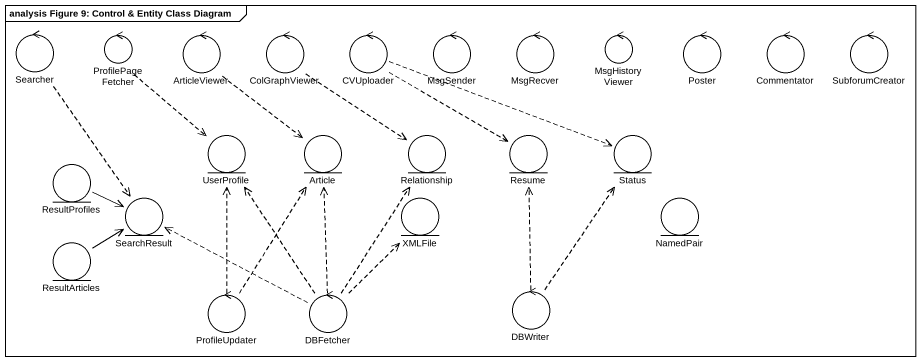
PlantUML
@startuml
mainframe analysis Figure 9: Control & Entity Class Diagram
control Searcher
control ProfilePageFetcher
control ArticleViewer
control ColGraphViewer
control CVUploader
control MsgSender
control MsgRecver
control MsgHistoryViewer
control Poster
control Commentator
control SubforumCreator
entity UserProfile
entity Article
entity Relationship
entity Resume
entity Status
entity ResultProfiles
entity SearchResult
entity XMLFile
entity NamedPair
entity ResultArticles
control ProfileUpdater
control DBFetcher
control DBWriter
Searcher ..> SearchResult
ProfilePageFetcher ..> UserProfile
ArticleViewer ..> Article
ColGraphViewer ..> Relationship
CVUploader ..> Resume
CVUploader .right.> Status
ResultProfiles -right-> SearchResult
ResultArticles -up-> SearchResult
ProfileUpdater .up.> UserProfile
ProfileUpdater .up.> Article
DBFetcher .up.> UserProfile
DBFetcher .up.> Article
DBFetcher .up.> Relationship
DBFetcher .left.> SearchResult
DBFetcher .up.> XMLFile
DBWriter .up.> Resume
DBWriter .up.> Status
@enduml
